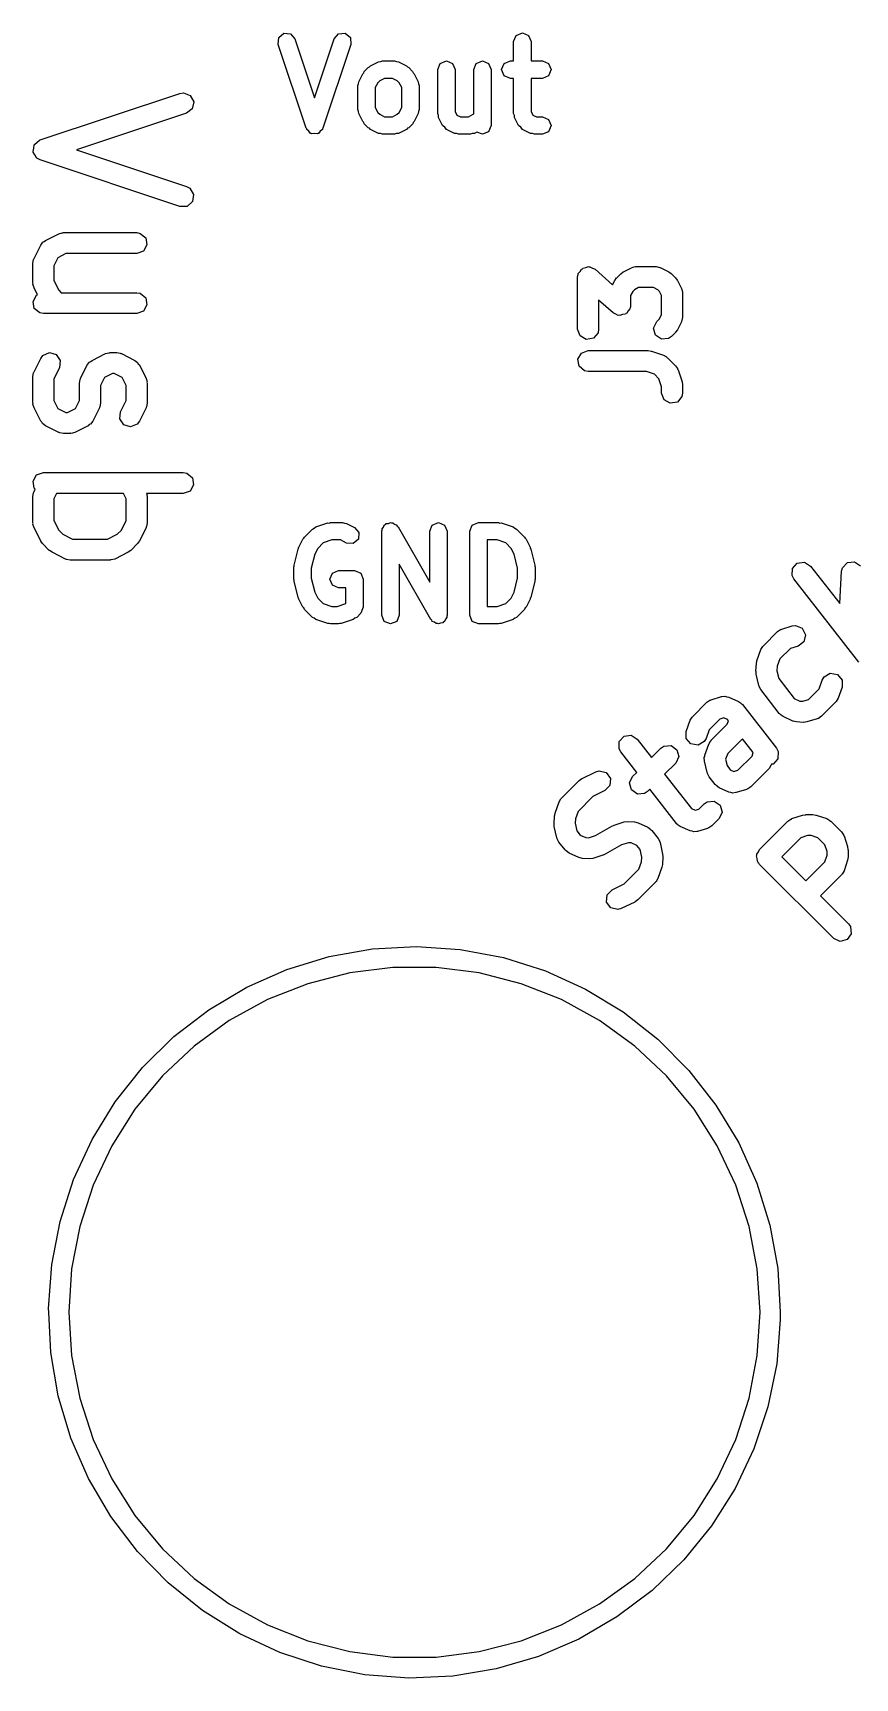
# Model space of a CAD drawing. Extents: x 83.3 to 116.7, y -116.7 to -83.3.
# Drawn here: x 83.27 to 89.15, y -116.61 to -104.85 of the extents above; entities that cross this region are included whole.
import ezdxf

# ---------------------------------------------------------------- set-up
doc = ezdxf.new("R2010")
doc.units = 0
doc.layers.add('BLACK', color=7, linetype='CONTINUOUS')

msp = doc.modelspace()

# ---------------------------------------------------------------- linework, layer by layer
at = {"layer": 'BLACK', "linetype": 'CONTINUOUS'}
for p, q in [((85.0264, -104.936), (85.0298, -104.888)), ((85.0298, -104.888), (85.066, -104.857)), ((85.066, -104.857), (85.1137, -104.861)), ((85.1137, -104.861), (85.145, -104.897)), ((85.145, -104.897), (85.2857, -105.319)), ((85.2857, -105.319), (85.4264, -104.897)), ((85.4264, -104.897), (85.4578, -104.861)), ((85.4578, -104.861), (85.5055, -104.857)), ((85.5055, -104.857), (85.5416, -104.888)), ((85.5416, -104.888), (85.545, -104.936)), ((86.7089, -104.916), (86.7272, -104.872)), ((86.7272, -104.872), (86.7714, -104.854)), ((86.7714, -104.854), (86.8156, -104.872)), ((86.8156, -104.872), (86.8339, -104.916)), ((85.2264, -105.536), (85.0264, -104.936)), ((85.545, -104.936), (85.345, -105.536)), ((86.7089, -105.054), (86.7089, -104.916)), ((86.8339, -104.916), (86.8339, -105.054)), ((85.6298, -105.146), (85.6376, -105.139)), ((85.6376, -105.139), (85.6415, -105.129)), ((85.6415, -105.129), (85.6701, -105.101)), ((85.6701, -105.101), (85.6796, -105.097)), ((85.6796, -105.097), (85.6863, -105.089)), ((85.6863, -105.089), (85.7435, -105.061)), ((85.7435, -105.061), (85.758, -105.059)), ((85.758, -105.059), (85.7714, -105.054)), ((85.7714, -105.054), (85.8571, -105.054)), ((85.8571, -105.054), (85.8706, -105.059)), ((85.8706, -105.059), (85.8851, -105.061)), ((85.8851, -105.061), (85.9422, -105.089)), ((85.9422, -105.089), (85.949, -105.097)), ((85.949, -105.097), (85.9585, -105.101)), ((85.9585, -105.101), (85.987, -105.129)), ((85.987, -105.129), (85.991, -105.139)), ((85.991, -105.139), (85.9988, -105.146)), ((86.1661, -105.116), (86.1844, -105.072)), ((86.1661, -105.431), (86.1661, -105.116)), ((86.1844, -105.072), (86.2286, -105.054)), ((86.2286, -105.054), (86.2728, -105.072)), ((86.2728, -105.072), (86.2911, -105.116)), ((86.2911, -105.116), (86.2911, -105.416)), ((86.4232, -105.116), (86.4415, -105.072)), ((86.4232, -105.433), (86.4232, -105.116)), ((86.4415, -105.072), (86.4857, -105.054)), ((86.4857, -105.054), (86.5299, -105.072)), ((86.5299, -105.072), (86.5482, -105.116)), ((86.5482, -105.116), (86.5482, -105.516)), ((86.6232, -105.116), (86.6415, -105.072)), ((86.6415, -105.161), (86.6232, -105.116)), ((86.6415, -105.072), (86.6857, -105.054)), ((86.6857, -105.054), (86.7089, -105.054)), ((86.8339, -105.054), (86.9143, -105.054)), ((86.9143, -105.054), (86.9585, -105.072)), ((86.9585, -105.072), (86.9768, -105.116)), ((86.9768, -105.116), (86.9585, -105.161)), ((85.5946, -105.231), (85.6002, -105.217)), ((85.5946, -105.402), (85.5946, -105.231)), ((85.6002, -105.217), (85.6012, -105.203)), ((85.6012, -105.203), (85.6298, -105.146)), ((85.7371, -105.211), (85.7196, -105.245)), ((85.7196, -105.245), (85.7196, -105.387)), ((85.7513, -105.196), (85.7371, -105.211)), ((85.7862, -105.179), (85.7513, -105.196)), ((85.8424, -105.179), (85.7862, -105.179)), ((85.8773, -105.196), (85.8424, -105.179)), ((85.8915, -105.211), (85.8773, -105.196)), ((85.9089, -105.245), (85.8915, -105.211)), ((85.9089, -105.387), (85.9089, -105.245)), ((85.9988, -105.146), (86.0273, -105.203)), ((86.0273, -105.203), (86.0284, -105.217)), ((86.0284, -105.217), (86.0339, -105.231)), ((86.0339, -105.231), (86.0339, -105.402)), ((86.6857, -105.179), (86.6415, -105.161)), ((86.7089, -105.179), (86.6857, -105.179)), ((86.7089, -105.431), (86.7089, -105.179)), ((86.9143, -105.179), (86.8339, -105.179)), ((86.8339, -105.179), (86.8339, -105.416)), ((86.9585, -105.161), (86.9143, -105.179)), ((83.3239, -105.619), (84.3239, -105.286)), ((84.3239, -105.286), (84.3497, -105.282)), ((84.3497, -105.282), (84.3974, -105.301)), ((84.3974, -105.301), (84.4218, -105.346)), ((84.4218, -105.346), (84.4115, -105.396)), ((84.3713, -105.428), (83.5848, -105.69)), ((84.4115, -105.396), (84.3713, -105.428)), ((85.6002, -105.416), (85.5946, -105.402)), ((85.6012, -105.43), (85.6002, -105.416)), ((85.6298, -105.487), (85.6012, -105.43)), ((85.6376, -105.494), (85.6298, -105.487)), ((85.6415, -105.503), (85.6376, -105.494)), ((85.7196, -105.387), (85.7371, -105.422)), ((85.7371, -105.422), (85.7513, -105.436)), ((85.7513, -105.436), (85.7862, -105.454)), ((85.7862, -105.454), (85.8424, -105.454)), ((85.8424, -105.454), (85.8773, -105.436)), ((85.8773, -105.436), (85.8915, -105.422)), ((85.8915, -105.422), (85.9089, -105.387)), ((85.991, -105.494), (85.9871, -105.503)), ((85.9988, -105.487), (85.991, -105.494)), ((86.0273, -105.43), (85.9988, -105.487)), ((86.0284, -105.416), (86.0273, -105.43)), ((86.0339, -105.402), (86.0284, -105.416)), ((86.1716, -105.444), (86.1661, -105.431)), ((86.1727, -105.459), (86.1716, -105.444)), ((86.2012, -105.516), (86.1727, -105.459)), ((86.2911, -105.416), (86.3037, -105.441)), ((86.3037, -105.441), (86.329, -105.454)), ((86.329, -105.454), (86.3852, -105.454)), ((86.3852, -105.454), (86.4201, -105.436)), ((86.4201, -105.436), (86.4232, -105.433)), ((86.7145, -105.444), (86.7089, -105.431)), ((86.7155, -105.459), (86.7145, -105.444)), ((86.7441, -105.516), (86.7155, -105.459)), ((86.8339, -105.416), (86.8466, -105.441)), ((86.8466, -105.441), (86.8719, -105.454)), ((86.8719, -105.454), (86.9143, -105.454)), ((86.9143, -105.454), (86.9585, -105.472)), ((86.9585, -105.472), (86.9768, -105.516)), ((85.2295, -105.54), (85.2264, -105.536)), ((85.2298, -105.544), (85.2295, -105.54)), ((85.2448, -105.557), (85.2298, -105.544)), ((85.2578, -105.572), (85.2448, -105.557)), ((85.2624, -105.573), (85.2578, -105.572)), ((85.2659, -105.576), (85.2624, -105.573)), ((85.2857, -105.574), (85.2659, -105.576)), ((85.3055, -105.576), (85.2857, -105.574)), ((85.309, -105.573), (85.3055, -105.576)), ((85.3137, -105.572), (85.309, -105.573)), ((85.3266, -105.557), (85.3137, -105.572)), ((85.3416, -105.544), (85.3266, -105.557)), ((85.3419, -105.54), (85.3416, -105.544)), ((85.345, -105.536), (85.3419, -105.54)), ((85.6701, -105.532), (85.6415, -105.503)), ((85.6796, -105.536), (85.6701, -105.532)), ((85.6863, -105.544), (85.6796, -105.536)), ((85.7435, -105.572), (85.6863, -105.544)), ((85.758, -105.573), (85.7435, -105.572)), ((85.7714, -105.579), (85.758, -105.573)), ((85.8571, -105.579), (85.7714, -105.579)), ((85.8706, -105.573), (85.8571, -105.579)), ((85.8851, -105.572), (85.8706, -105.573)), ((85.9422, -105.544), (85.8851, -105.572)), ((85.949, -105.536), (85.9422, -105.544)), ((85.9585, -105.532), (85.949, -105.536)), ((85.9871, -105.503), (85.9585, -105.532)), ((86.2162, -105.529), (86.2012, -105.516)), ((86.2292, -105.544), (86.2162, -105.529)), ((86.2863, -105.572), (86.2292, -105.544)), ((86.3008, -105.573), (86.2863, -105.572)), ((86.3143, -105.579), (86.3008, -105.573)), ((86.4, -105.579), (86.3143, -105.579)), ((86.4134, -105.573), (86.4, -105.579)), ((86.428, -105.572), (86.4134, -105.573)), ((86.4469, -105.563), (86.428, -105.572)), ((86.4857, -105.579), (86.4469, -105.563)), ((86.5299, -105.561), (86.4857, -105.579)), ((86.5482, -105.516), (86.5299, -105.561)), ((86.7591, -105.529), (86.7441, -105.516)), ((86.772, -105.544), (86.7591, -105.529)), ((86.8292, -105.572), (86.772, -105.544)), ((86.8437, -105.573), (86.8292, -105.572)), ((86.8571, -105.579), (86.8437, -105.573)), ((86.9143, -105.579), (86.8571, -105.579)), ((86.9585, -105.561), (86.9143, -105.579)), ((86.9768, -105.516), (86.9585, -105.561)), ((83.2734, -105.701), (83.2782, -105.678)), ((83.2745, -105.703), (83.2734, -105.701)), ((83.2741, -105.706), (83.2745, -105.703)), ((83.2866, -105.726), (83.2741, -105.706)), ((83.2782, -105.678), (83.2817, -105.655)), ((83.2817, -105.655), (83.2833, -105.653)), ((83.2833, -105.653), (83.2837, -105.651)), ((83.2837, -105.651), (83.3023, -105.636)), ((83.2979, -105.747), (83.2866, -105.726)), ((83.3023, -105.636), (83.3201, -105.621)), ((83.3201, -105.621), (83.3222, -105.621)), ((83.3222, -105.621), (83.3239, -105.619)), ((83.5848, -105.69), (84.3713, -105.953)), ((83.2999, -105.747), (83.2979, -105.747)), ((83.301, -105.749), (83.2999, -105.747)), ((83.3239, -105.762), (83.301, -105.749)), ((84.3239, -106.095), (83.3239, -105.762)), ((84.3713, -105.953), (84.3942, -105.965)), ((84.3942, -105.965), (84.4211, -106.009)), ((84.4136, -106.06), (84.3752, -106.094)), ((84.4211, -106.009), (84.4136, -106.06)), ((84.3752, -106.094), (84.3239, -106.095)), ((83.3617, -106.338), (83.4569, -106.29)), ((83.4569, -106.29), (83.4819, -106.283)), ((83.4819, -106.283), (83.4863, -106.284)), ((83.4863, -106.284), (83.4905, -106.282)), ((83.4905, -106.282), (84.0143, -106.282)), ((84.0143, -106.282), (84.0399, -106.287)), ((84.0399, -106.287), (84.0792, -106.32)), ((83.2805, -106.466), (83.3282, -106.371)), ((83.3282, -106.371), (83.3437, -106.35)), ((83.3437, -106.35), (83.354, -106.346)), ((83.354, -106.346), (83.3617, -106.338)), ((83.5082, -106.432), (83.4511, -106.461)), ((84.0143, -106.432), (83.5082, -106.432)), ((84.0625, -106.415), (84.0143, -106.432)), ((84.0881, -106.37), (84.0625, -106.415)), ((84.0792, -106.32), (84.0881, -106.37)), ((83.2726, -106.5), (83.2771, -106.474)), ((83.2726, -106.643), (83.2726, -106.5)), ((83.2771, -106.474), (83.28, -106.471)), ((83.28, -106.471), (83.2805, -106.466)), ((83.4511, -106.461), (83.4226, -106.518)), ((83.4226, -106.518), (83.4226, -106.625)), ((87.1839, -106.559), (87.1944, -106.542)), ((87.1944, -106.542), (87.2001, -106.54)), ((87.2001, -106.54), (87.2039, -106.535)), ((87.2039, -106.535), (87.2238, -106.532)), ((87.2238, -106.532), (87.243, -106.525)), ((87.243, -106.525), (87.2486, -106.527)), ((87.2486, -106.527), (87.2545, -106.526)), ((87.2545, -106.526), (87.272, -106.536)), ((87.272, -106.536), (87.2908, -106.544)), ((87.2908, -106.544), (87.4165, -106.654)), ((87.4936, -106.561), (87.5507, -106.533)), ((87.5507, -106.533), (87.5757, -106.525)), ((87.5757, -106.525), (87.5801, -106.527)), ((87.5801, -106.527), (87.5843, -106.525)), ((87.5843, -106.525), (87.7271, -106.525)), ((87.7271, -106.525), (87.7528, -106.53)), ((87.7528, -106.53), (87.7562, -106.532)), ((87.7562, -106.532), (87.7607, -106.533)), ((87.7607, -106.533), (87.8178, -106.561)), ((83.2742, -106.647), (83.2726, -106.643)), ((83.2731, -106.651), (83.2742, -106.647)), ((83.2805, -106.676), (83.2731, -106.651)), ((83.4226, -106.625), (83.4569, -106.694)), ((87.1664, -106.6), (87.1684, -106.589)), ((87.1664, -106.971), (87.1664, -106.6)), ((87.1679, -106.585), (87.1695, -106.583)), ((87.1684, -106.589), (87.1679, -106.585)), ((87.1695, -106.583), (87.171, -106.574)), ((87.171, -106.574), (87.1839, -106.559)), ((87.4165, -106.654), (87.4315, -106.624)), ((87.4315, -106.624), (87.4448, -106.606)), ((87.4448, -106.606), (87.4455, -106.604)), ((87.4455, -106.604), (87.4741, -106.576)), ((87.4741, -106.576), (87.4925, -106.563)), ((87.4925, -106.563), (87.4936, -106.561)), ((87.8178, -106.561), (87.8358, -106.575)), ((87.8358, -106.575), (87.8373, -106.576)), ((87.8373, -106.576), (87.8659, -106.604)), ((87.8659, -106.604), (87.8788, -106.622)), ((87.8788, -106.622), (87.8799, -106.624)), ((87.8799, -106.624), (87.9085, -106.681)), ((83.2738, -106.773), (83.2994, -106.728)), ((83.2827, -106.823), (83.2738, -106.773)), ((83.3054, -106.726), (83.2805, -106.676)), ((83.2994, -106.728), (83.3054, -106.726)), ((83.4569, -106.694), (83.4739, -106.711)), ((83.4739, -106.711), (84.0143, -106.711)), ((84.0143, -106.711), (84.0399, -106.715)), ((84.0399, -106.715), (84.0792, -106.748)), ((84.0792, -106.748), (84.0881, -106.799)), ((87.4206, -106.856), (87.3164, -106.765)), ((87.3164, -106.765), (87.3164, -106.971)), ((87.5602, -106.702), (87.545, -106.732)), ((87.545, -106.732), (87.545, -106.8)), ((87.5716, -106.69), (87.5602, -106.702)), ((87.602, -106.675), (87.5716, -106.69)), ((87.7094, -106.675), (87.602, -106.675)), ((87.7399, -106.69), (87.7094, -106.675)), ((87.7512, -106.702), (87.7399, -106.69)), ((87.7664, -106.732), (87.7512, -106.702)), ((87.7664, -106.868), (87.7664, -106.732)), ((87.9085, -106.681), (87.9159, -106.706)), ((87.9159, -106.706), (87.9149, -106.71)), ((87.9149, -106.71), (87.9164, -106.714)), ((87.9164, -106.714), (87.9164, -106.886)), ((83.322, -106.856), (83.2827, -106.823)), ((83.3476, -106.861), (83.322, -106.856)), ((84.0143, -106.861), (83.3476, -106.861)), ((84.0625, -106.843), (84.0143, -106.861)), ((84.0881, -106.799), (84.0625, -106.843)), ((87.4395, -106.864), (87.4206, -106.856)), ((87.457, -106.874), (87.4395, -106.864)), ((87.4629, -106.873), (87.457, -106.874)), ((87.4684, -106.875), (87.4629, -106.873)), ((87.4876, -106.868), (87.4684, -106.875)), ((87.5075, -106.865), (87.4876, -106.868)), ((87.5113, -106.86), (87.5075, -106.865)), ((87.517, -106.858), (87.5113, -106.86)), ((87.5275, -106.841), (87.517, -106.858)), ((87.5405, -106.826), (87.5275, -106.841)), ((87.542, -106.817), (87.5405, -106.826)), ((87.5436, -106.815), (87.542, -106.817)), ((87.545, -106.8), (87.543, -106.811)), ((87.543, -106.811), (87.5436, -106.815)), ((87.7313, -106.918), (87.7512, -106.898)), ((87.7512, -106.898), (87.7664, -106.868)), ((87.9164, -106.886), (87.9119, -106.911)), ((87.184, -107.02), (87.1664, -106.971)), ((87.2284, -107.045), (87.184, -107.02)), ((87.3119, -106.997), (87.2789, -107.036)), ((87.3164, -106.971), (87.3119, -106.997)), ((87.7096, -106.965), (87.7313, -106.918)), ((87.7228, -107.014), (87.7096, -106.965)), ((87.7649, -107.044), (87.7228, -107.014)), ((87.8373, -107.024), (87.816, -107.039)), ((87.8659, -106.996), (87.8373, -107.024)), ((87.8666, -106.994), (87.8659, -106.996)), ((87.8799, -106.976), (87.8666, -106.994)), ((87.9085, -106.919), (87.8799, -106.976)), ((87.909, -106.915), (87.9085, -106.919)), ((87.9119, -106.911), (87.909, -106.915)), ((83.3437, -107.16), (83.3907, -107.139)), ((83.3907, -107.139), (83.4399, -107.154)), ((83.7903, -107.147), (83.8152, -107.14)), ((83.8152, -107.14), (83.8196, -107.141)), ((83.8196, -107.141), (83.8238, -107.139)), ((83.8238, -107.139), (83.8714, -107.139)), ((83.8714, -107.139), (83.8971, -107.144)), ((87.1932, -107.143), (87.2414, -107.125)), ((87.2789, -107.036), (87.2284, -107.045)), ((87.2414, -107.125), (87.67, -107.125)), ((87.67, -107.125), (87.6921, -107.129)), ((87.6921, -107.129), (87.6937, -107.129)), ((87.6937, -107.129), (87.7794, -107.157)), ((87.816, -107.039), (87.7649, -107.044)), ((83.2805, -107.276), (83.3282, -107.181)), ((83.3282, -107.181), (83.3437, -107.16)), ((83.4623, -107.248), (83.4226, -107.327)), ((83.4399, -107.154), (83.4682, -107.197)), ((83.4682, -107.197), (83.4623, -107.248)), ((83.6139, -107.324), (83.6615, -107.228)), ((83.6615, -107.228), (83.677, -107.207)), ((83.677, -107.207), (83.6873, -107.203)), ((83.6873, -107.203), (83.695, -107.195)), ((83.695, -107.195), (83.7903, -107.147)), ((83.8971, -107.144), (83.9005, -107.147)), ((83.9005, -107.147), (83.905, -107.147)), ((83.905, -107.147), (84.0002, -107.195)), ((84.0002, -107.195), (84.0211, -107.21)), ((84.0211, -107.21), (84.0256, -107.221)), ((84.0256, -107.221), (84.0337, -107.228)), ((84.0337, -107.228), (84.0814, -107.324)), ((87.1676, -107.187), (87.1932, -107.143)), ((87.1765, -107.237), (87.1676, -107.187)), ((87.2158, -107.27), (87.1765, -107.237)), ((87.7794, -107.157), (87.8023, -107.17)), ((87.8023, -107.17), (87.8047, -107.174)), ((87.8047, -107.174), (87.8087, -107.176)), ((87.8087, -107.176), (87.8659, -107.233)), ((87.8659, -107.233), (87.8808, -107.254)), ((87.8808, -107.254), (87.8812, -107.258)), ((87.8812, -107.258), (87.884, -107.262)), ((83.2726, -107.31), (83.2771, -107.284)), ((83.2726, -107.5), (83.2726, -107.31)), ((83.2771, -107.284), (83.28, -107.28)), ((83.28, -107.28), (83.2805, -107.276)), ((83.4226, -107.327), (83.4226, -107.482)), ((83.606, -107.357), (83.6105, -107.331)), ((83.606, -107.482), (83.606, -107.357)), ((83.6105, -107.331), (83.6134, -107.328)), ((83.6134, -107.328), (83.6139, -107.324)), ((83.7845, -107.318), (83.756, -107.375)), ((83.756, -107.375), (83.756, -107.5)), ((83.8415, -107.289), (83.7845, -107.318)), ((83.8537, -107.289), (83.8415, -107.289)), ((83.9108, -107.318), (83.8537, -107.289)), ((83.9393, -107.375), (83.9108, -107.318)), ((83.9393, -107.482), (83.9393, -107.375)), ((84.0814, -107.324), (84.0888, -107.349)), ((84.0888, -107.349), (84.0878, -107.353)), ((84.0878, -107.353), (84.0893, -107.357)), ((84.0893, -107.357), (84.0893, -107.5)), ((87.2414, -107.275), (87.2158, -107.27)), ((87.6578, -107.275), (87.2414, -107.275)), ((87.7152, -107.294), (87.6578, -107.275)), ((87.7473, -107.326), (87.7152, -107.294)), ((87.7664, -107.384), (87.7473, -107.326)), ((87.884, -107.262), (87.9126, -107.348)), ((87.9126, -107.348), (87.9159, -107.37)), ((87.9159, -107.37), (87.9164, -107.371)), ((87.9164, -107.371), (87.9164, -107.429)), ((83.4226, -107.482), (83.4511, -107.539)), ((83.5774, -107.539), (83.606, -107.482)), ((83.8996, -107.562), (83.9393, -107.482)), ((87.7664, -107.429), (87.7664, -107.384)), ((87.784, -107.477), (87.7664, -107.429)), ((87.8284, -107.502), (87.784, -107.477)), ((87.8789, -107.494), (87.8284, -107.502)), ((87.9119, -107.454), (87.8789, -107.494)), ((87.9164, -107.429), (87.9119, -107.454)), ((83.2742, -107.504), (83.2726, -107.5)), ((83.2731, -107.509), (83.2742, -107.504)), ((83.2805, -107.534), (83.2731, -107.509)), ((83.3282, -107.629), (83.2805, -107.534)), ((83.4511, -107.539), (83.5082, -107.568)), ((83.5082, -107.568), (83.5204, -107.568)), ((83.5204, -107.568), (83.5774, -107.539)), ((83.748, -107.534), (83.7004, -107.629)), ((83.7485, -107.529), (83.748, -107.534)), ((83.7514, -107.526), (83.7485, -107.529)), ((83.756, -107.5), (83.7514, -107.526)), ((83.8937, -107.613), (83.8996, -107.562)), ((83.922, -107.655), (83.8937, -107.613)), ((84.0814, -107.534), (84.0337, -107.629)), ((84.0819, -107.529), (84.0814, -107.534)), ((84.0848, -107.526), (84.0819, -107.529)), ((84.0893, -107.5), (84.0848, -107.526)), ((83.3363, -107.636), (83.3282, -107.629)), ((83.3408, -107.647), (83.3363, -107.636)), ((83.3617, -107.662), (83.3408, -107.647)), ((83.4569, -107.71), (83.3617, -107.662)), ((83.4614, -107.71), (83.4569, -107.71)), ((83.4648, -107.713), (83.4614, -107.71)), ((83.4905, -107.718), (83.4648, -107.713)), ((83.5381, -107.718), (83.4905, -107.718)), ((83.5423, -107.716), (83.5381, -107.718)), ((83.5467, -107.717), (83.5423, -107.716)), ((83.5716, -107.71), (83.5467, -107.717)), ((83.6669, -107.662), (83.5716, -107.71)), ((83.6746, -107.654), (83.6669, -107.662)), ((83.6849, -107.65), (83.6746, -107.654)), ((83.7004, -107.629), (83.6849, -107.65)), ((83.9712, -107.67), (83.922, -107.655)), ((84.0182, -107.65), (83.9712, -107.67)), ((84.0337, -107.629), (84.0182, -107.65)), ((83.2738, -108.058), (83.2994, -108.014)), ((83.2827, -108.109), (83.2738, -108.058)), ((83.2994, -108.014), (83.3476, -107.996)), ((83.3476, -107.996), (84.3476, -107.996)), ((84.3476, -107.996), (84.3733, -108.001)), ((84.3733, -108.001), (84.4126, -108.034)), ((84.4126, -108.034), (84.4215, -108.084)), ((83.2726, -108.167), (83.2771, -108.141)), ((83.2726, -108.357), (83.2726, -108.167)), ((83.2771, -108.141), (83.28, -108.138)), ((83.28, -108.138), (83.2805, -108.133)), ((83.2805, -108.133), (83.2897, -108.115)), ((83.2897, -108.115), (83.2827, -108.109)), ((83.4416, -108.146), (83.4226, -108.184)), ((83.4226, -108.184), (83.4226, -108.339)), ((83.9203, -108.146), (83.4416, -108.146)), ((83.9393, -108.184), (83.9203, -108.146)), ((83.9393, -108.339), (83.9393, -108.184)), ((84.3476, -108.146), (84.0853, -108.146)), ((84.0853, -108.146), (84.0888, -108.158)), ((84.0888, -108.158), (84.0878, -108.162)), ((84.0878, -108.162), (84.0893, -108.167)), ((84.0893, -108.167), (84.0893, -108.357)), ((84.3958, -108.129), (84.3476, -108.146)), ((84.4215, -108.084), (84.3958, -108.129)), ((83.2742, -108.361), (83.2726, -108.357)), ((83.2731, -108.366), (83.2742, -108.361)), ((83.2805, -108.391), (83.2731, -108.366)), ((83.3282, -108.486), (83.2805, -108.391)), ((83.4226, -108.339), (83.4569, -108.408)), ((83.4569, -108.408), (83.4873, -108.438)), ((83.8746, -108.438), (83.905, -108.408)), ((83.905, -108.408), (83.9393, -108.339)), ((84.0814, -108.391), (84.0337, -108.486)), ((84.0819, -108.386), (84.0814, -108.391)), ((84.0848, -108.383), (84.0819, -108.386)), ((84.0893, -108.357), (84.0848, -108.383)), ((85.2129, -108.458), (85.2701, -108.401)), ((85.2701, -108.401), (85.2835, -108.395)), ((85.2835, -108.395), (85.2945, -108.386)), ((85.2945, -108.386), (85.3802, -108.357)), ((85.3802, -108.357), (85.3905, -108.358)), ((85.3905, -108.358), (85.4, -108.354)), ((85.4, -108.354), (85.4857, -108.354)), ((85.4857, -108.354), (85.4992, -108.359)), ((85.4992, -108.359), (85.5137, -108.361)), ((85.5137, -108.361), (85.5708, -108.389)), ((85.5708, -108.389), (85.6021, -108.425)), ((85.6021, -108.425), (85.5988, -108.473)), ((85.7661, -108.416), (85.7694, -108.408)), ((85.7661, -109.016), (85.7661, -108.416)), ((85.7683, -108.4), (85.7782, -108.387)), ((85.7694, -108.408), (85.7683, -108.4)), ((85.7782, -108.387), (85.7844, -108.372)), ((85.7844, -108.372), (85.7923, -108.369)), ((85.7923, -108.369), (85.7976, -108.362)), ((85.7976, -108.362), (85.8136, -108.36)), ((85.8136, -108.36), (85.8286, -108.354)), ((85.8286, -108.354), (85.8365, -108.357)), ((85.8365, -108.357), (85.845, -108.356)), ((85.845, -108.356), (85.8578, -108.366)), ((85.8578, -108.366), (85.8728, -108.372)), ((85.8728, -108.372), (85.876, -108.38)), ((85.876, -108.38), (85.8828, -108.385)), ((85.8828, -108.385), (86.1089, -108.781)), ((86.1089, -108.416), (86.1272, -108.372)), ((86.1089, -108.781), (86.1089, -108.416)), ((86.1272, -108.372), (86.1714, -108.354)), ((86.1714, -108.354), (86.2156, -108.372)), ((86.2156, -108.372), (86.2339, -108.416)), ((86.2339, -108.416), (86.2339, -109.016)), ((86.3946, -108.416), (86.4129, -108.372)), ((86.3946, -109.016), (86.3946, -108.416)), ((86.4129, -108.372), (86.4571, -108.354)), ((86.4571, -108.354), (86.6, -108.354)), ((86.6, -108.354), (86.6095, -108.358)), ((86.6095, -108.358), (86.6198, -108.357)), ((86.6198, -108.357), (86.7055, -108.386)), ((86.7055, -108.386), (86.7165, -108.395)), ((86.7165, -108.395), (86.7299, -108.401)), ((86.7299, -108.401), (86.7871, -108.458)), ((83.3293, -108.487), (83.3282, -108.486)), ((83.3422, -108.505), (83.3293, -108.487)), ((83.3898, -108.553), (83.3422, -108.505)), ((83.3913, -108.554), (83.3898, -108.553)), ((83.4093, -108.567), (83.3913, -108.554)), ((83.4873, -108.438), (83.5558, -108.473)), ((83.5558, -108.473), (83.8061, -108.473)), ((83.8061, -108.473), (83.8746, -108.438)), ((83.9721, -108.553), (83.9537, -108.566)), ((84.0197, -108.505), (83.9721, -108.553)), ((84.0204, -108.504), (84.0197, -108.505)), ((84.0337, -108.486), (84.0204, -108.504)), ((85.1394, -108.658), (85.1679, -108.544)), ((85.1679, -108.544), (85.1722, -108.538)), ((85.1722, -108.538), (85.1727, -108.531)), ((85.1727, -108.531), (85.2012, -108.474)), ((85.2012, -108.474), (85.209, -108.467)), ((85.209, -108.467), (85.2129, -108.458)), ((85.3085, -108.539), (85.2875, -108.581)), ((85.348, -108.5), (85.3085, -108.539)), ((85.4101, -108.479), (85.348, -108.5)), ((85.471, -108.479), (85.4101, -108.479)), ((85.5149, -108.501), (85.471, -108.479)), ((85.5626, -108.504), (85.5149, -108.501)), ((85.5988, -108.473), (85.5626, -108.504)), ((86.5196, -108.479), (86.5196, -108.954)), ((86.5899, -108.479), (86.5196, -108.479)), ((86.652, -108.5), (86.5899, -108.479)), ((86.6915, -108.539), (86.652, -108.5)), ((86.7125, -108.581), (86.6915, -108.539)), ((86.7871, -108.458), (86.791, -108.467)), ((86.791, -108.467), (86.7988, -108.474)), ((86.7988, -108.474), (86.8273, -108.531)), ((86.8273, -108.531), (86.8278, -108.538)), ((86.8278, -108.538), (86.8321, -108.544)), ((86.8321, -108.544), (86.8606, -108.658)), ((83.5046, -108.615), (83.4093, -108.567)), ((83.509, -108.615), (83.5046, -108.615)), ((83.5124, -108.618), (83.509, -108.615)), ((83.5381, -108.623), (83.5124, -108.618)), ((83.8238, -108.623), (83.5381, -108.623)), ((83.828, -108.621), (83.8238, -108.623)), ((83.8324, -108.622), (83.828, -108.621)), ((83.8573, -108.615), (83.8324, -108.622)), ((83.9526, -108.567), (83.8573, -108.615)), ((83.9537, -108.566), (83.9526, -108.567)), ((85.1375, -108.674), (85.1405, -108.666)), ((85.1405, -108.666), (85.1394, -108.658)), ((85.2875, -108.581), (85.2625, -108.681)), ((86.1172, -109.047), (85.8911, -108.652)), ((85.8911, -108.652), (85.8911, -109.016)), ((86.7375, -108.681), (86.7125, -108.581)), ((86.8606, -108.658), (86.8595, -108.666)), ((86.8595, -108.666), (86.8625, -108.674)), ((88.7016, -108.682), (88.736, -108.644)), ((88.736, -108.644), (88.7868, -108.637)), ((88.7868, -108.637), (88.8302, -108.665)), ((88.8302, -108.665), (89.0393, -108.933)), ((89.0589, -108.678), (89.0941, -108.64)), ((89.0941, -108.64), (89.1451, -108.635)), ((89.1451, -108.635), (89.1879, -108.663)), ((85.1375, -108.759), (85.1375, -108.674)), ((85.1405, -108.767), (85.1375, -108.759)), ((85.1394, -108.774), (85.1405, -108.767)), ((85.1679, -108.889), (85.1394, -108.774)), ((85.2625, -108.681), (85.2625, -108.752)), ((85.2625, -108.752), (85.2875, -108.852)), ((85.3946, -108.759), (85.4129, -108.715)), ((85.4129, -108.803), (85.3946, -108.759)), ((85.4129, -108.715), (85.4571, -108.697)), ((85.4571, -108.697), (85.5714, -108.697)), ((85.5714, -108.697), (85.6156, -108.715)), ((85.6156, -108.715), (85.6339, -108.759)), ((85.6339, -108.759), (85.6339, -108.959)), ((86.7125, -108.852), (86.7375, -108.752)), ((86.7375, -108.752), (86.7375, -108.681)), ((86.8606, -108.774), (86.8321, -108.889)), ((86.8625, -108.759), (86.8595, -108.767)), ((86.8595, -108.767), (86.8606, -108.774)), ((86.8625, -108.674), (86.8625, -108.759)), ((88.6997, -108.734), (88.7016, -108.682)), ((88.7118, -108.757), (88.6997, -108.734)), ((89.1759, -109.353), (88.7118, -108.757)), ((89.0393, -108.933), (89.0529, -108.703)), ((89.0529, -108.703), (89.0589, -108.678)), ((85.1722, -108.894), (85.1679, -108.889)), ((85.1727, -108.902), (85.1722, -108.894)), ((85.2012, -108.959), (85.1727, -108.902)), ((85.2875, -108.852), (85.3085, -108.894)), ((85.3085, -108.894), (85.348, -108.933)), ((85.4571, -108.822), (85.4129, -108.803)), ((85.5089, -108.822), (85.4571, -108.822)), ((85.5089, -108.933), (85.5089, -108.822)), ((86.652, -108.933), (86.6915, -108.894)), ((86.6915, -108.894), (86.7125, -108.852)), ((86.8273, -108.902), (86.7988, -108.959)), ((86.8278, -108.894), (86.8273, -108.902)), ((86.8321, -108.889), (86.8278, -108.894)), ((85.209, -108.965), (85.2012, -108.959)), ((85.2129, -108.975), (85.209, -108.965)), ((85.2701, -109.032), (85.2129, -108.975)), ((85.348, -108.933), (85.4101, -108.954)), ((85.4101, -108.954), (85.447, -108.954)), ((85.447, -108.954), (85.5089, -108.933)), ((85.6156, -109.003), (85.5871, -109.032)), ((85.6286, -108.972), (85.6156, -109.003)), ((85.6339, -108.959), (85.6286, -108.972)), ((85.7844, -109.061), (85.7661, -109.016)), ((85.8911, -109.016), (85.8728, -109.061)), ((86.2339, -109.016), (86.2306, -109.024)), ((86.2306, -109.024), (86.2317, -109.033)), ((86.4129, -109.061), (86.3946, -109.016)), ((86.5196, -108.954), (86.5899, -108.954)), ((86.5899, -108.954), (86.652, -108.933)), ((86.7871, -108.975), (86.7299, -109.032)), ((86.791, -108.965), (86.7871, -108.975)), ((86.7988, -108.959), (86.791, -108.965)), ((85.2835, -109.038), (85.2701, -109.032)), ((85.2945, -109.047), (85.2835, -109.038)), ((85.3802, -109.076), (85.2945, -109.047)), ((85.3905, -109.075), (85.3802, -109.076)), ((85.4, -109.079), (85.3905, -109.075)), ((85.4571, -109.079), (85.4, -109.079)), ((85.4666, -109.075), (85.4571, -109.079)), ((85.4769, -109.076), (85.4666, -109.075)), ((85.5626, -109.047), (85.4769, -109.076)), ((85.5736, -109.038), (85.5626, -109.047)), ((85.5871, -109.032), (85.5736, -109.038)), ((85.8286, -109.079), (85.7844, -109.061)), ((85.8728, -109.061), (85.8286, -109.079)), ((86.1239, -109.053), (86.1172, -109.047)), ((86.1272, -109.061), (86.1239, -109.053)), ((86.1422, -109.067), (86.1272, -109.061)), ((86.155, -109.077), (86.1422, -109.067)), ((86.1635, -109.076), (86.155, -109.077)), ((86.1714, -109.079), (86.1635, -109.076)), ((86.1864, -109.073), (86.1714, -109.079)), ((86.2024, -109.071), (86.1864, -109.073)), ((86.2077, -109.064), (86.2024, -109.071)), ((86.2156, -109.061), (86.2077, -109.064)), ((86.2218, -109.046), (86.2156, -109.061)), ((86.2317, -109.033), (86.2218, -109.046)), ((86.4571, -109.079), (86.4129, -109.061)), ((86.6, -109.079), (86.4571, -109.079)), ((86.6095, -109.075), (86.6, -109.079)), ((86.6198, -109.076), (86.6095, -109.075)), ((86.7055, -109.047), (86.6198, -109.076)), ((86.7165, -109.038), (86.7055, -109.047)), ((86.7299, -109.032), (86.7165, -109.038)), ((88.4939, -109.235), (88.5949, -109.134)), ((88.5949, -109.134), (88.6162, -109.119)), ((88.6162, -109.119), (88.6217, -109.119)), ((88.6217, -109.119), (88.6261, -109.116)), ((88.6261, -109.116), (88.6987, -109.093)), ((88.6987, -109.093), (88.7245, -109.09)), ((88.7245, -109.09), (88.7717, -109.11)), ((88.7717, -109.11), (88.795, -109.156)), ((88.4763, -109.263), (88.4893, -109.24)), ((88.4893, -109.24), (88.4924, -109.239)), ((88.4924, -109.239), (88.4939, -109.235)), ((88.6877, -109.254), (88.6118, -109.329)), ((88.7424, -109.237), (88.6877, -109.254)), ((88.7834, -109.206), (88.7424, -109.237)), ((88.795, -109.156), (88.7834, -109.206)), ((88.4405, -109.416), (88.4436, -109.363)), ((88.4436, -109.363), (88.4479, -109.345)), ((88.4479, -109.342), (88.4763, -109.263)), ((88.4479, -109.345), (88.4479, -109.342)), ((88.6118, -109.329), (88.5927, -109.382)), ((88.4413, -109.419), (88.4405, -109.416)), ((88.4423, -109.438), (88.4413, -109.419)), ((88.4612, -109.52), (88.4423, -109.438)), ((88.5927, -109.382), (88.5908, -109.415)), ((88.5908, -109.415), (88.6036, -109.47)), ((88.6036, -109.47), (88.7147, -109.613)), ((88.8924, -109.544), (88.9151, -109.481)), ((88.9151, -109.481), (88.9281, -109.458)), ((88.9281, -109.458), (88.9724, -109.432)), ((88.9724, -109.432), (89.023, -109.441)), ((89.023, -109.441), (89.0561, -109.48)), ((89.0561, -109.48), (89.0563, -109.532)), ((88.121, -109.621), (88.1936, -109.599)), ((88.1936, -109.599), (88.1948, -109.598)), ((88.1948, -109.598), (88.1953, -109.598)), ((88.1953, -109.598), (88.1968, -109.598)), ((88.1968, -109.598), (88.2195, -109.595)), ((88.2195, -109.595), (88.2324, -109.601)), ((88.2324, -109.601), (88.2465, -109.602)), ((88.2465, -109.602), (88.3159, -109.634)), ((88.463, -109.523), (88.4612, -109.52)), ((88.4629, -109.526), (88.463, -109.523)), ((88.4751, -109.549), (88.4629, -109.526)), ((88.6077, -109.719), (88.4751, -109.549)), ((88.8165, -109.62), (88.8924, -109.544)), ((89.0279, -109.61), (89.0149, -109.633)), ((89.0563, -109.532), (89.0279, -109.61)), ((87.9888, -109.74), (88.0898, -109.639)), ((88.0898, -109.639), (88.1112, -109.624)), ((88.1112, -109.624), (88.1166, -109.624)), ((88.1166, -109.624), (88.121, -109.621)), ((88.3159, -109.634), (88.3374, -109.648)), ((88.3374, -109.648), (88.3397, -109.653)), ((88.3397, -109.653), (88.3441, -109.656)), ((88.3441, -109.656), (88.5872, -109.968)), ((88.6121, -109.722), (88.6077, -109.719)), ((88.6143, -109.727), (88.6121, -109.722)), ((88.6358, -109.742), (88.6143, -109.727)), ((88.7147, -109.613), (88.7549, -109.631)), ((88.7549, -109.631), (88.775, -109.632)), ((88.775, -109.632), (88.8165, -109.62)), ((89.0103, -109.638), (88.9093, -109.739)), ((89.0118, -109.635), (89.0103, -109.638)), ((89.0149, -109.633), (89.0118, -109.635)), ((87.9429, -109.847), (87.9713, -109.768)), ((87.943, -109.898), (87.9429, -109.847)), ((87.9713, -109.768), (87.9842, -109.745)), ((87.9842, -109.745), (87.9873, -109.744)), ((87.9873, -109.744), (87.9888, -109.74)), ((88.1067, -109.835), (88.084, -109.898)), ((88.1826, -109.759), (88.1067, -109.835)), ((88.1214, -109.911), (88.2358, -109.796)), ((88.2102, -109.75), (88.1826, -109.759)), ((88.237, -109.762), (88.2102, -109.75)), ((88.2358, -109.796), (88.2445, -109.772)), ((88.2445, -109.772), (88.237, -109.762)), ((88.7053, -109.773), (88.6358, -109.742)), ((88.7057, -109.773), (88.7053, -109.773)), ((88.706, -109.774), (88.7057, -109.773)), ((88.7313, -109.78), (88.706, -109.774)), ((88.7787, -109.783), (88.7313, -109.78)), ((88.7792, -109.783), (88.7787, -109.783)), ((88.7796, -109.783), (88.7792, -109.783)), ((88.8055, -109.78), (88.7796, -109.783)), ((88.8781, -109.758), (88.8055, -109.78)), ((88.8825, -109.755), (88.8781, -109.758)), ((88.888, -109.754), (88.8825, -109.755)), ((88.9093, -109.739), (88.888, -109.754)), ((87.4622, -109.971), (87.4641, -109.92)), ((87.4641, -109.92), (87.4985, -109.882)), ((87.4985, -109.882), (87.5494, -109.875)), ((87.5494, -109.875), (87.5928, -109.902)), ((87.5928, -109.902), (87.6953, -110.034)), ((87.7615, -109.968), (87.7829, -109.953)), ((87.7829, -109.953), (87.834, -109.948)), ((87.834, -109.948), (87.876, -109.978)), ((87.9761, -109.937), (87.943, -109.898)), ((88.0267, -109.946), (87.9761, -109.937)), ((88.071, -109.92), (88.0267, -109.946)), ((88.084, -109.898), (88.071, -109.92)), ((88.0754, -110.017), (88.1038, -109.938)), ((88.1038, -109.938), (88.1168, -109.916)), ((88.1168, -109.916), (88.1199, -109.914)), ((88.1199, -109.914), (88.1214, -109.911)), ((88.3442, -109.9), (88.2393, -110.005)), ((88.4213, -109.999), (88.3442, -109.9)), ((87.4744, -109.994), (87.4622, -109.971)), ((87.5884, -110.141), (87.4744, -109.994)), ((87.6953, -110.034), (87.7615, -109.968)), ((87.8676, -110.074), (87.7881, -110.153)), ((87.8893, -110.027), (87.8676, -110.074)), ((87.876, -109.978), (87.8893, -110.027)), ((88.0716, -110.034), (88.0755, -110.026)), ((88.0729, -110.06), (88.0716, -110.034)), ((88.0919, -110.142), (88.0729, -110.06)), ((88.0755, -110.026), (88.0754, -110.017)), ((88.2393, -110.005), (88.224, -110.047)), ((88.224, -110.047), (88.2343, -110.092)), ((88.3114, -110.125), (88.4126, -110.024)), ((88.4126, -110.024), (88.4213, -109.999)), ((88.5509, -110.082), (88.548, -110.09)), ((88.563, -110.081), (88.5509, -110.082)), ((88.5974, -110.043), (88.563, -110.081)), ((88.5872, -109.968), (88.5994, -109.991)), ((88.5994, -109.991), (88.5974, -110.043)), ((87.0513, -110.324), (87.1775, -110.198)), ((87.1775, -110.198), (87.1972, -110.184)), ((87.1972, -110.184), (87.1979, -110.184)), ((87.1979, -110.184), (87.2957, -110.136)), ((87.2957, -110.136), (87.3208, -110.129)), ((87.3208, -110.129), (87.3705, -110.142)), ((87.3705, -110.142), (87.4006, -110.183)), ((87.4006, -110.183), (87.3968, -110.234)), ((87.5378, -110.216), (87.5595, -110.17)), ((87.5595, -110.17), (87.5884, -110.141)), ((87.7881, -110.153), (87.9792, -110.399)), ((88.0937, -110.145), (88.0919, -110.142)), ((88.0936, -110.148), (88.0937, -110.145)), ((88.1057, -110.171), (88.0936, -110.148)), ((88.1499, -110.228), (88.1057, -110.171)), ((88.2343, -110.092), (88.257, -110.121)), ((88.257, -110.121), (88.2838, -110.133)), ((88.2838, -110.133), (88.3114, -110.125)), ((88.5305, -110.118), (88.4042, -110.244)), ((88.532, -110.115), (88.5305, -110.118)), ((88.5351, -110.113), (88.532, -110.115)), ((88.548, -110.09), (88.5351, -110.113)), ((87.2746, -110.313), (87.1692, -110.419)), ((87.3611, -110.271), (87.2746, -110.313)), ((87.3968, -110.234), (87.3611, -110.271)), ((87.5511, -110.266), (87.5378, -110.216)), ((87.5931, -110.295), (87.5511, -110.266)), ((87.6442, -110.291), (87.5931, -110.295)), ((87.6656, -110.276), (87.6442, -110.291)), ((87.6812, -110.26), (87.6656, -110.276)), ((87.8721, -110.506), (87.6812, -110.26)), ((88.1544, -110.23), (88.1499, -110.228)), ((88.1566, -110.235), (88.1544, -110.23)), ((88.1781, -110.25), (88.1566, -110.235)), ((88.2476, -110.282), (88.1781, -110.25)), ((88.2616, -110.283), (88.2476, -110.282)), ((88.2746, -110.288), (88.2616, -110.283)), ((88.2972, -110.285), (88.2746, -110.288)), ((88.2987, -110.285), (88.2972, -110.285)), ((88.2992, -110.285), (88.2987, -110.285)), ((88.3004, -110.285), (88.2992, -110.285)), ((88.373, -110.263), (88.3004, -110.285)), ((88.3774, -110.26), (88.373, -110.263)), ((88.3829, -110.259), (88.3774, -110.26)), ((88.4042, -110.244), (88.3829, -110.259)), ((87.001, -110.452), (87.0053, -110.434)), ((87.0053, -110.431), (87.0337, -110.352)), ((87.0053, -110.434), (87.0053, -110.431)), ((87.0337, -110.352), (87.0467, -110.329)), ((87.0467, -110.329), (87.0497, -110.328)), ((87.0497, -110.328), (87.0513, -110.324)), ((87.1692, -110.419), (87.1501, -110.472)), ((87.9792, -110.399), (88.0061, -110.411)), ((88.0061, -110.411), (88.0336, -110.403)), ((88.0336, -110.403), (88.0709, -110.365)), ((88.0709, -110.365), (88.0922, -110.35)), ((88.0922, -110.35), (88.1433, -110.346)), ((88.1433, -110.346), (88.1853, -110.375)), ((88.1986, -110.425), (88.1769, -110.471)), ((88.1853, -110.375), (88.1986, -110.425)), ((86.9978, -110.506), (87.001, -110.452)), ((86.9987, -110.508), (86.9978, -110.506)), ((86.9996, -110.527), (86.9987, -110.508)), ((87.0186, -110.609), (86.9996, -110.527)), ((87.1501, -110.472), (87.1482, -110.504)), ((87.1482, -110.504), (87.161, -110.559)), ((87.2949, -110.592), (87.4103, -110.524)), ((87.4103, -110.524), (87.4237, -110.519)), ((87.4237, -110.519), (87.4265, -110.517)), ((87.4265, -110.517), (87.4991, -110.495)), ((87.4991, -110.495), (87.525, -110.492)), ((87.525, -110.492), (87.5255, -110.492)), ((87.5255, -110.492), (87.526, -110.492)), ((87.526, -110.492), (87.5733, -110.495)), ((87.5733, -110.495), (87.5986, -110.501)), ((87.5986, -110.501), (87.5989, -110.502)), ((87.5989, -110.502), (87.5994, -110.502)), ((87.5994, -110.502), (87.6688, -110.533)), ((87.6688, -110.533), (87.6903, -110.548)), ((87.6903, -110.548), (87.6925, -110.553)), ((87.6925, -110.553), (87.697, -110.555)), ((87.8766, -110.508), (87.8721, -110.506)), ((87.8788, -110.513), (87.8766, -110.508)), ((87.9003, -110.528), (87.8788, -110.513)), ((87.9698, -110.559), (87.9003, -110.528)), ((88.0952, -110.541), (88.0226, -110.563)), ((88.0996, -110.537), (88.0952, -110.541)), ((88.1051, -110.537), (88.0996, -110.537)), ((88.1264, -110.522), (88.1051, -110.537)), ((88.1769, -110.471), (88.1264, -110.522)), ((88.4661, -110.692), (88.6682, -110.49)), ((88.6682, -110.49), (88.6895, -110.475)), ((88.6895, -110.475), (88.694, -110.474)), ((88.694, -110.474), (88.6975, -110.471)), ((88.6975, -110.471), (88.7733, -110.446)), ((88.7733, -110.446), (88.7954, -110.443)), ((88.7954, -110.443), (88.797, -110.442)), ((88.797, -110.442), (88.8475, -110.442)), ((88.8475, -110.442), (88.8696, -110.446)), ((88.8696, -110.446), (88.8712, -110.446)), ((88.8712, -110.446), (88.947, -110.471)), ((88.947, -110.471), (88.9699, -110.484)), ((88.9699, -110.484), (88.9722, -110.488)), ((88.9722, -110.488), (88.9763, -110.49)), ((88.9763, -110.49), (89.052, -110.565)), ((87.0204, -110.612), (87.0186, -110.609)), ((87.0203, -110.615), (87.0204, -110.612)), ((87.0325, -110.638), (87.0203, -110.615)), ((87.0767, -110.695), (87.0325, -110.638)), ((87.161, -110.559), (87.1837, -110.588)), ((87.1837, -110.588), (87.2239, -110.607)), ((87.2239, -110.607), (87.2439, -110.608)), ((87.2439, -110.608), (87.2949, -110.592)), ((87.4788, -110.658), (87.3634, -110.726)), ((87.5297, -110.643), (87.4788, -110.658)), ((87.5497, -110.644), (87.5297, -110.643)), ((87.5899, -110.662), (87.5497, -110.644)), ((87.6126, -110.691), (87.5899, -110.662)), ((87.697, -110.555), (87.7412, -110.612)), ((87.7412, -110.612), (87.7533, -110.635)), ((87.7533, -110.635), (87.7532, -110.639)), ((87.7532, -110.639), (87.755, -110.641)), ((87.755, -110.641), (87.774, -110.724)), ((87.9838, -110.56), (87.9698, -110.559)), ((87.9968, -110.566), (87.9838, -110.56)), ((88.0194, -110.563), (87.9968, -110.566)), ((88.0209, -110.563), (88.0194, -110.563)), ((88.0214, -110.563), (88.0209, -110.563)), ((88.0226, -110.563), (88.0214, -110.563)), ((88.7617, -110.608), (88.6252, -110.745)), ((88.8091, -110.592), (88.7617, -110.608)), ((88.8353, -110.592), (88.8091, -110.592)), ((88.8827, -110.608), (88.8353, -110.592)), ((88.9335, -110.659), (88.8827, -110.608)), ((88.9493, -110.706), (88.9335, -110.659)), ((89.052, -110.565), (89.067, -110.587)), ((89.067, -110.587), (89.0674, -110.591)), ((89.0674, -110.591), (89.0702, -110.595)), ((89.0702, -110.595), (89.0954, -110.67)), ((89.0954, -110.67), (89.0987, -110.693)), ((87.0811, -110.698), (87.0767, -110.695)), ((87.0833, -110.702), (87.0811, -110.698)), ((87.1048, -110.717), (87.0833, -110.702)), ((87.1743, -110.749), (87.1048, -110.717)), ((87.1747, -110.749), (87.1743, -110.749)), ((87.175, -110.749), (87.1747, -110.749)), ((87.2003, -110.755), (87.175, -110.749)), ((87.2477, -110.758), (87.2003, -110.755)), ((87.2482, -110.758), (87.2477, -110.758)), ((87.2486, -110.758), (87.2482, -110.758)), ((87.2745, -110.755), (87.2486, -110.758)), ((87.3471, -110.733), (87.2745, -110.755)), ((87.3499, -110.731), (87.3471, -110.733)), ((87.3634, -110.726), (87.3499, -110.731)), ((87.6045, -110.832), (87.6235, -110.779)), ((87.6254, -110.747), (87.6126, -110.691)), ((87.6235, -110.779), (87.6254, -110.747)), ((87.7758, -110.745), (87.7726, -110.798)), ((87.774, -110.724), (87.775, -110.742)), ((87.775, -110.742), (87.7758, -110.745)), ((88.4445, -110.738), (88.4473, -110.732)), ((88.4495, -110.757), (88.4445, -110.738)), ((88.4467, -110.725), (88.4579, -110.709)), ((88.4473, -110.732), (88.4467, -110.725)), ((88.4512, -110.776), (88.4495, -110.757)), ((88.4569, -110.784), (88.4512, -110.776)), ((88.4577, -110.788), (88.4569, -110.784)), ((88.4605, -110.79), (88.4577, -110.788)), ((88.4579, -110.709), (88.4661, -110.692)), ((88.6252, -110.745), (88.797, -110.916)), ((88.797, -110.916), (88.9335, -110.78)), ((88.9335, -110.78), (88.9493, -110.732)), ((88.9493, -110.732), (88.9493, -110.706)), ((89.0954, -110.768), (89.0702, -110.844)), ((89.0993, -110.745), (89.0954, -110.767)), ((89.0954, -110.767), (89.0954, -110.768)), ((89.0987, -110.693), (89.0993, -110.694)), ((89.0993, -110.694), (89.0993, -110.745)), ((87.499, -110.937), (87.6045, -110.832)), ((87.7399, -110.898), (87.727, -110.921)), ((87.7683, -110.819), (87.7399, -110.898)), ((87.7726, -110.798), (87.7683, -110.817)), ((87.7683, -110.817), (87.7683, -110.819)), ((88.4661, -110.798), (88.4605, -110.79)), ((88.9965, -111.328), (88.4661, -110.798)), ((89.052, -110.873), (88.903, -111.022)), ((89.0539, -110.869), (89.052, -110.873)), ((89.0578, -110.867), (89.0539, -110.869)), ((89.0702, -110.844), (89.0578, -110.867)), ((87.3731, -111.067), (87.3768, -111.016)), ((87.3768, -111.016), (87.4125, -110.979)), ((87.4125, -110.979), (87.499, -110.937)), ((87.7224, -110.926), (87.5961, -111.052)), ((87.7239, -110.923), (87.7224, -110.926)), ((87.727, -110.921), (87.7239, -110.923)), ((88.903, -111.022), (89.1025, -111.222)), ((87.4031, -111.109), (87.3731, -111.067)), ((87.4528, -111.121), (87.4031, -111.109)), ((87.4779, -111.114), (87.4528, -111.121)), ((87.5757, -111.067), (87.4779, -111.114)), ((87.5764, -111.066), (87.5757, -111.067)), ((87.5961, -111.052), (87.5764, -111.066)), ((89.1025, -111.222), (89.1175, -111.243)), ((89.1175, -111.243), (89.122, -111.294)), ((89.043, -111.35), (88.9965, -111.328)), ((89.0925, -111.336), (89.043, -111.35)), ((89.122, -111.294), (89.0925, -111.336)), ((85.0885, -111.549), (85.3895, -111.457)), ((85.3895, -111.457), (85.6994, -111.402)), ((85.6994, -111.402), (86.0137, -111.385)), ((86.0137, -111.385), (86.3277, -111.406)), ((86.3277, -111.406), (86.6371, -111.464)), ((86.6371, -111.464), (86.9371, -111.559)), ((84.8006, -111.676), (85.0885, -111.549)), ((85.5372, -111.574), (85.2368, -111.651)), ((85.8449, -111.535), (85.5372, -111.574)), ((86.1551, -111.535), (85.8449, -111.535)), ((86.4628, -111.574), (86.1551, -111.535)), ((86.7632, -111.651), (86.4628, -111.574)), ((86.9371, -111.559), (87.2236, -111.689)), ((84.5302, -111.837), (84.8006, -111.676)), ((85.2368, -111.651), (84.9484, -111.765)), ((87.0516, -111.765), (86.7632, -111.651)), ((87.2236, -111.689), (87.4924, -111.853)), ((84.281, -112.029), (84.5302, -111.837)), ((84.9484, -111.765), (84.6766, -111.915)), ((87.3234, -111.915), (87.0516, -111.765)), ((84.6766, -111.915), (84.4256, -112.097)), ((87.5744, -112.097), (87.3234, -111.915)), ((87.4924, -111.853), (87.7396, -112.048)), ((84.0567, -112.25), (84.281, -112.029)), ((87.7396, -112.048), (87.9615, -112.271)), ((84.4256, -112.097), (84.1995, -112.309)), ((87.8005, -112.309), (87.5744, -112.097)), ((83.8605, -112.496), (84.0567, -112.25)), ((84.1995, -112.309), (84.0018, -112.548)), ((87.9982, -112.548), (87.8005, -112.309)), ((87.9615, -112.271), (88.1551, -112.519)), ((83.6954, -112.764), (83.8605, -112.496)), ((84.0018, -112.548), (83.8356, -112.81)), ((88.1644, -112.81), (87.9982, -112.548)), ((88.1551, -112.519), (88.3174, -112.788)), ((83.5636, -113.05), (83.6954, -112.764)), ((83.8356, -112.81), (83.7036, -113.091)), ((88.2964, -113.091), (88.1644, -112.81)), ((88.3174, -112.788), (88.4462, -113.076)), ((83.4672, -113.35), (83.5636, -113.05)), ((83.7036, -113.091), (83.6077, -113.386)), ((88.3923, -113.386), (88.2964, -113.091)), ((88.4462, -113.076), (88.5395, -113.376)), ((83.4074, -113.659), (83.4672, -113.35)), ((88.5395, -113.376), (88.5961, -113.686)), ((83.6077, -113.386), (83.5496, -113.69)), ((88.4504, -113.69), (88.3923, -113.386)), ((83.3851, -113.973), (83.4074, -113.659)), ((83.5496, -113.69), (83.5301, -114)), ((88.4699, -114), (88.4504, -113.69)), ((88.5961, -113.686), (88.615, -114)), ((83.3865, -114), (83.3851, -113.973)), ((83.4008, -114.287), (83.3865, -114)), ((83.5301, -114), (83.5496, -114.31)), ((88.4504, -114.31), (88.4699, -114)), ((88.6144, -114.055), (88.5889, -114.368)), ((88.615, -114), (88.6144, -114.055)), ((83.4541, -114.597), (83.4008, -114.287)), ((83.5496, -114.31), (83.6077, -114.614)), ((88.3923, -114.614), (88.4504, -114.31)), ((88.5889, -114.368), (88.5259, -114.677)), ((83.5443, -114.899), (83.4541, -114.597)), ((83.6077, -114.614), (83.7036, -114.909)), ((88.2964, -114.909), (88.3923, -114.614)), ((88.5259, -114.677), (88.4263, -114.975)), ((83.67, -115.187), (83.5443, -114.899)), ((83.7036, -114.909), (83.8356, -115.19)), ((88.1644, -115.19), (88.2964, -114.909)), ((88.4263, -114.975), (88.2915, -115.26)), ((83.8295, -115.459), (83.67, -115.187)), ((83.8356, -115.19), (84.0018, -115.452)), ((87.9982, -115.452), (88.1644, -115.19)), ((88.2915, -115.26), (88.1236, -115.526)), ((84.0205, -115.709), (83.8295, -115.459)), ((84.0018, -115.452), (84.1995, -115.691)), ((87.8005, -115.691), (87.9982, -115.452)), ((88.1236, -115.526), (87.9249, -115.77)), ((84.2401, -115.934), (84.0205, -115.709)), ((84.1995, -115.691), (84.4256, -115.903)), ((87.5744, -115.903), (87.8005, -115.691)), ((87.9249, -115.77), (87.6983, -115.988)), ((84.4852, -116.132), (84.2401, -115.934)), ((84.4256, -115.903), (84.6766, -116.085)), ((87.3234, -116.085), (87.5744, -115.903)), ((87.6983, -115.988), (87.4471, -116.178)), ((84.7522, -116.298), (84.4852, -116.132)), ((84.6766, -116.085), (84.9484, -116.235)), ((87.0516, -116.235), (87.3234, -116.085)), ((87.4471, -116.178), (87.175, -116.336)), ((85.0374, -116.431), (84.7522, -116.298)), ((84.9484, -116.235), (85.2368, -116.349)), ((86.7632, -116.349), (87.0516, -116.235)), ((85.3364, -116.529), (85.0374, -116.431)), ((85.2368, -116.349), (85.5372, -116.426)), ((85.5372, -116.426), (85.8449, -116.465)), ((86.1551, -116.465), (86.4628, -116.426)), ((86.4628, -116.426), (86.7632, -116.349)), ((87.175, -116.336), (86.8858, -116.46)), ((85.6451, -116.591), (85.3364, -116.529)), ((85.8449, -116.465), (86.1551, -116.465)), ((86.5838, -116.549), (86.2733, -116.601)), ((86.8858, -116.46), (86.5838, -116.549)), ((85.9589, -116.615), (85.6451, -116.591)), ((86.2733, -116.601), (85.9589, -116.615))]:
    msp.add_line(p, q, dxfattribs=at)

doc.saveas('drawing.dxf')
